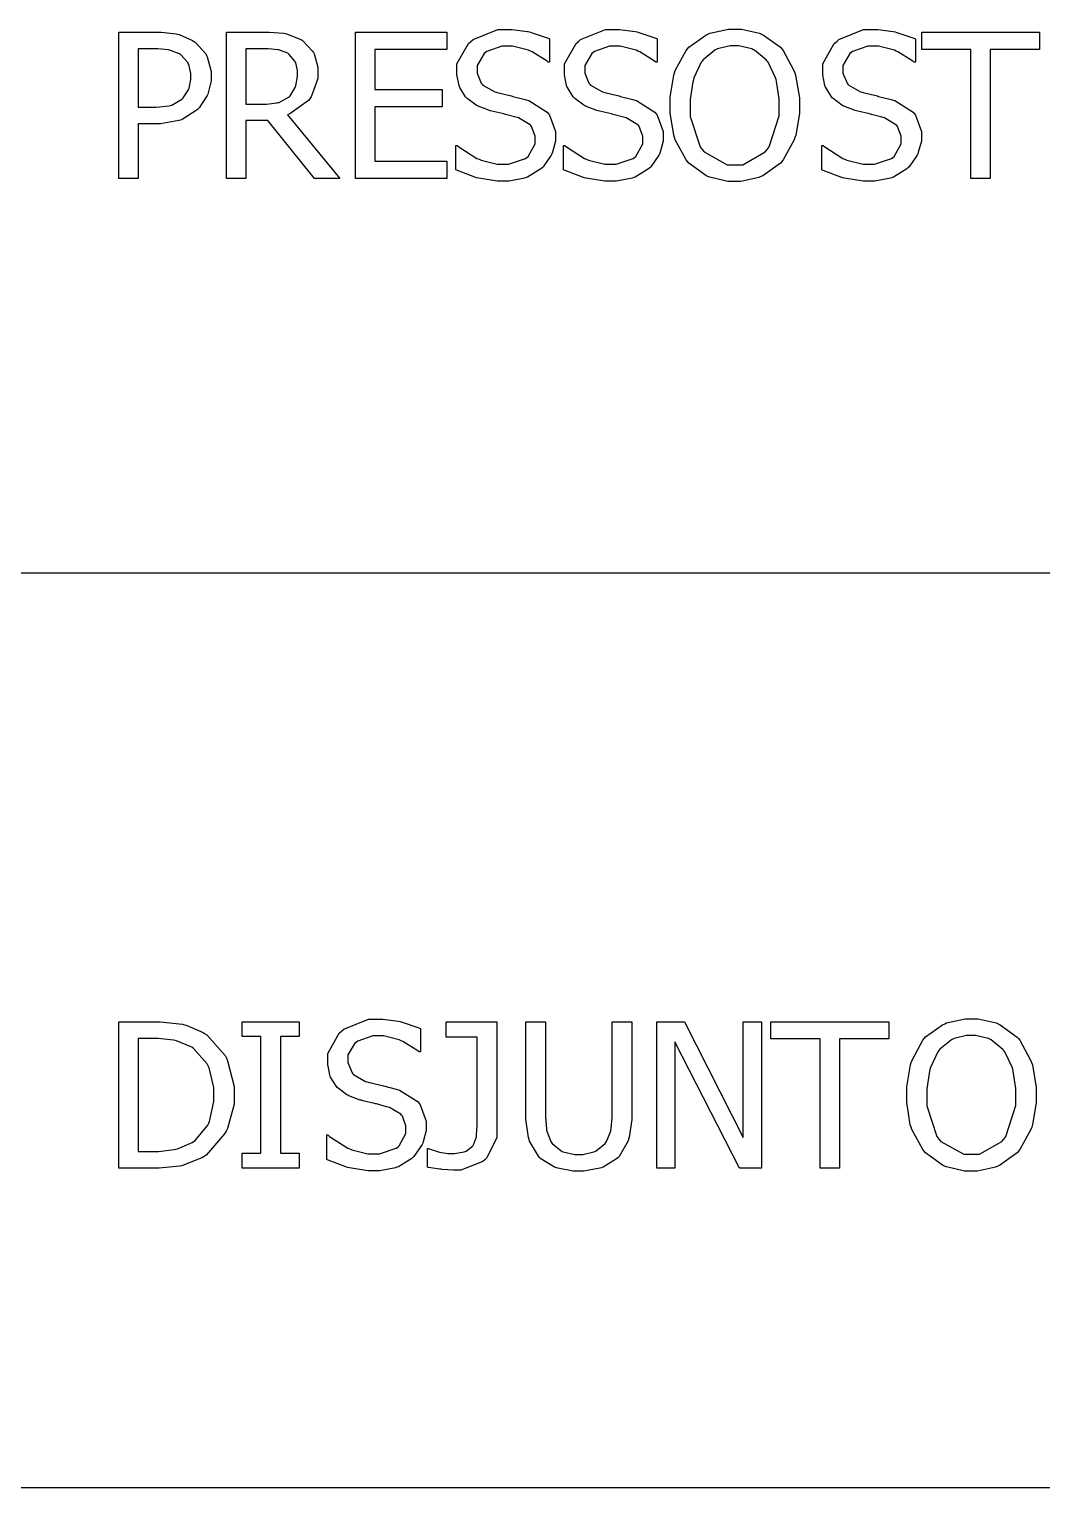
# Model space of a CAD drawing. Header units: millimetres. Extents: x 1974 to 2099, y 1386 to 1555.
# Drawn here: x 2093.165 to 2094.333, y 1484.588 to 1486.272 of the extents above; entities that cross this region are included whole.
import ezdxf

# ---------------------------------------------------------------- set-up
doc = ezdxf.new("R2010")
doc.units = ezdxf.units.MM
doc.layers.add('TEXTO', color=4, linetype='Continuous')

msp = doc.modelspace()

# ---------------------------------------------------------------- linework, layer by layer
at = {"layer": 'TEXTO', "color": 0}
for p, q in [((2093.2681, 1486.0997), (2093.2681, 1486.2686)), ((2093.2681, 1486.2686), (2093.3105, 1486.2686)), ((2093.3105, 1486.2686), (2093.3169, 1486.2686)), ((2093.3169, 1486.2686), (2093.3342, 1486.2667)), ((2093.3342, 1486.2667), (2093.3361, 1486.2662)), ((2093.3361, 1486.2662), (2093.3378, 1486.2658)), ((2093.3378, 1486.2658), (2093.3533, 1486.259)), ((2093.3533, 1486.259), (2093.3547, 1486.258)), ((2093.3923, 1486.0997), (2093.3923, 1486.2686)), ((2093.3923, 1486.2686), (2093.4359, 1486.2686)), ((2093.4359, 1486.2686), (2093.4419, 1486.2686)), ((2093.4419, 1486.2686), (2093.4585, 1486.2673)), ((2093.4585, 1486.2673), (2093.4601, 1486.2671)), ((2093.4601, 1486.2671), (2093.4618, 1486.2668)), ((2093.4618, 1486.2668), (2093.4773, 1486.2607)), ((2093.4773, 1486.2607), (2093.4789, 1486.2597)), ((2093.4789, 1486.2597), (2093.4803, 1486.2588)), ((2093.4803, 1486.2588), (2093.4919, 1486.2466)), ((2093.5413, 1486.0997), (2093.5413, 1486.2686)), ((2093.5413, 1486.2686), (2093.6469, 1486.2686)), ((2093.6469, 1486.2686), (2093.6469, 1486.2486)), ((2093.6744, 1486.2578), (2093.677, 1486.2602)), ((2093.677, 1486.2602), (2093.7056, 1486.2717)), ((2093.7056, 1486.2717), (2093.7152, 1486.2717)), ((2093.7152, 1486.2717), (2093.7219, 1486.2717)), ((2093.7219, 1486.2717), (2093.7398, 1486.2694)), ((2093.7398, 1486.2694), (2093.742, 1486.2689)), ((2093.742, 1486.2689), (2093.744, 1486.2684)), ((2093.744, 1486.2684), (2093.7636, 1486.2617)), ((2093.7636, 1486.2617), (2093.7654, 1486.2609)), ((2093.7654, 1486.2609), (2093.7654, 1486.2339)), ((2093.7985, 1486.2578), (2093.8011, 1486.2602)), ((2093.8011, 1486.2602), (2093.8298, 1486.2717)), ((2093.8298, 1486.2717), (2093.8394, 1486.2717)), ((2093.8394, 1486.2717), (2093.8461, 1486.2717)), ((2093.8461, 1486.2717), (2093.8641, 1486.2694)), ((2093.8641, 1486.2694), (2093.8663, 1486.2689)), ((2093.8663, 1486.2689), (2093.8683, 1486.2684)), ((2093.8683, 1486.2684), (2093.8878, 1486.2617)), ((2093.8878, 1486.2617), (2093.8896, 1486.2609)), ((2093.8896, 1486.2609), (2093.8896, 1486.2339)), ((2093.9261, 1486.2511), (2093.9458, 1486.2653)), ((2093.9458, 1486.2653), (2093.9481, 1486.2663)), ((2093.9481, 1486.2663), (2093.9504, 1486.2673)), ((2093.9504, 1486.2673), (2093.9717, 1486.2721)), ((2093.9717, 1486.2721), (2093.9789, 1486.2721)), ((2093.9789, 1486.2721), (2093.9866, 1486.2721)), ((2093.9866, 1486.2721), (2094.0076, 1486.2673)), ((2094.0076, 1486.2673), (2094.0099, 1486.2662)), ((2094.0099, 1486.2662), (2094.0123, 1486.2652)), ((2094.0123, 1486.2652), (2094.0317, 1486.2511)), ((2094.0966, 1486.2578), (2094.0991, 1486.2602)), ((2094.0991, 1486.2602), (2094.1277, 1486.2717)), ((2094.1277, 1486.2717), (2094.1374, 1486.2717)), ((2094.1374, 1486.2717), (2094.1441, 1486.2717)), ((2094.1441, 1486.2717), (2094.1619, 1486.2694)), ((2094.1619, 1486.2694), (2094.1642, 1486.2689)), ((2094.1642, 1486.2689), (2094.1662, 1486.2684)), ((2094.1662, 1486.2684), (2094.1858, 1486.2617)), ((2094.1858, 1486.2617), (2094.1876, 1486.2609)), ((2094.1876, 1486.2609), (2094.1876, 1486.2339)), ((2094.1947, 1486.2486), (2094.1947, 1486.2686)), ((2094.1947, 1486.2686), (2094.3306, 1486.2686)), ((2094.3306, 1486.2686), (2094.3306, 1486.2486)), ((2093.3092, 1486.2493), (2093.2906, 1486.2493)), ((2093.2906, 1486.2493), (2093.2906, 1486.1819)), ((2093.3133, 1486.2493), (2093.3092, 1486.2493)), ((2093.3256, 1486.2481), (2093.3133, 1486.2493)), ((2093.3268, 1486.2478), (2093.3256, 1486.2481)), ((2093.3279, 1486.2476), (2093.3268, 1486.2478)), ((2093.3383, 1486.2435), (2093.3279, 1486.2476)), ((2093.3392, 1486.2429), (2093.3383, 1486.2435)), ((2093.3402, 1486.2422), (2093.3392, 1486.2429)), ((2093.3478, 1486.2335), (2093.3402, 1486.2422)), ((2093.3547, 1486.258), (2093.3562, 1486.257)), ((2093.3562, 1486.257), (2093.3685, 1486.2434)), ((2093.3685, 1486.2434), (2093.3694, 1486.2417)), ((2093.3694, 1486.2417), (2093.3703, 1486.2401)), ((2093.437, 1486.2493), (2093.4148, 1486.2493)), ((2093.4148, 1486.2493), (2093.4148, 1486.1855)), ((2093.4407, 1486.2493), (2093.437, 1486.2493)), ((2093.4517, 1486.2483), (2093.4407, 1486.2493)), ((2093.4528, 1486.2481), (2093.4517, 1486.2483)), ((2093.4537, 1486.2478), (2093.4528, 1486.2481)), ((2093.4631, 1486.2442), (2093.4537, 1486.2478)), ((2093.4639, 1486.2435), (2093.4631, 1486.2442)), ((2093.4647, 1486.243), (2093.4639, 1486.2435)), ((2093.4714, 1486.2352), (2093.4647, 1486.243)), ((2093.4919, 1486.2466), (2093.4929, 1486.245)), ((2093.4929, 1486.245), (2093.4937, 1486.2435)), ((2093.4937, 1486.2435), (2093.498, 1486.2281)), ((2093.6469, 1486.2486), (2093.5638, 1486.2486)), ((2093.5638, 1486.2486), (2093.5638, 1486.2024)), ((2093.6584, 1486.232), (2093.6717, 1486.2555)), ((2093.6717, 1486.2555), (2093.6744, 1486.2578)), ((2093.6897, 1486.2438), (2093.6817, 1486.2303)), ((2093.6913, 1486.245), (2093.6897, 1486.2438)), ((2093.6929, 1486.2462), (2093.6913, 1486.245)), ((2093.7103, 1486.2523), (2093.6929, 1486.2462)), ((2093.7167, 1486.2523), (2093.7103, 1486.2523)), ((2093.7226, 1486.2523), (2093.7167, 1486.2523)), ((2093.7409, 1486.2478), (2093.7226, 1486.2523)), ((2093.7431, 1486.2468), (2093.7409, 1486.2478)), ((2093.7451, 1486.2459), (2093.7431, 1486.2468)), ((2093.7624, 1486.2352), (2093.7451, 1486.2459)), ((2093.7825, 1486.232), (2093.7959, 1486.2555)), ((2093.7959, 1486.2555), (2093.7985, 1486.2578)), ((2093.8139, 1486.2438), (2093.8059, 1486.2303)), ((2093.8155, 1486.245), (2093.8139, 1486.2438)), ((2093.8171, 1486.2462), (2093.8155, 1486.245)), ((2093.8344, 1486.2523), (2093.8171, 1486.2462)), ((2093.8408, 1486.2523), (2093.8344, 1486.2523)), ((2093.8468, 1486.2523), (2093.8408, 1486.2523)), ((2093.8652, 1486.2478), (2093.8468, 1486.2523)), ((2093.8673, 1486.2468), (2093.8652, 1486.2478)), ((2093.8694, 1486.2459), (2093.8673, 1486.2468)), ((2093.8865, 1486.2352), (2093.8694, 1486.2459)), ((2093.9104, 1486.2243), (2093.9229, 1486.2473)), ((2093.9229, 1486.2473), (2093.9246, 1486.2492)), ((2093.9246, 1486.2492), (2093.9261, 1486.2511)), ((2093.9561, 1486.2478), (2093.9426, 1486.2368)), ((2093.9576, 1486.2485), (2093.9561, 1486.2478)), ((2093.9591, 1486.2493), (2093.9576, 1486.2485)), ((2093.9736, 1486.2528), (2093.9591, 1486.2493)), ((2093.979, 1486.2528), (2093.9736, 1486.2528)), ((2093.9838, 1486.2528), (2093.979, 1486.2528)), ((2093.9987, 1486.2492), (2093.9838, 1486.2528)), ((2094.0003, 1486.2484), (2093.9987, 1486.2492)), ((2094.0019, 1486.2478), (2094.0003, 1486.2484)), ((2094.0152, 1486.2367), (2094.0019, 1486.2478)), ((2094.0317, 1486.2511), (2094.0333, 1486.2492)), ((2094.0333, 1486.2492), (2094.0349, 1486.2473)), ((2094.0333, 1486.2492), (2094.0333, 1486.2492)), ((2094.0349, 1486.2473), (2094.0473, 1486.2245)), ((2094.0806, 1486.232), (2094.0939, 1486.2555)), ((2094.0939, 1486.2555), (2094.0966, 1486.2578)), ((2094.1118, 1486.2438), (2094.1039, 1486.2303)), ((2094.1135, 1486.245), (2094.1118, 1486.2438)), ((2094.115, 1486.2462), (2094.1135, 1486.245)), ((2094.1324, 1486.2523), (2094.115, 1486.2462)), ((2094.1389, 1486.2523), (2094.1324, 1486.2523)), ((2094.1448, 1486.2523), (2094.1389, 1486.2523)), ((2094.1632, 1486.2478), (2094.1448, 1486.2523)), ((2094.1652, 1486.2468), (2094.1632, 1486.2478)), ((2094.1672, 1486.2459), (2094.1652, 1486.2468)), ((2094.1845, 1486.2352), (2094.1672, 1486.2459)), ((2094.2513, 1486.2486), (2094.1947, 1486.2486)), ((2094.2513, 1486.0997), (2094.2513, 1486.2486)), ((2094.3306, 1486.2486), (2094.2737, 1486.2486)), ((2094.2737, 1486.2486), (2094.2737, 1486.0997)), ((2093.3484, 1486.2324), (2093.3478, 1486.2335)), ((2093.3489, 1486.2313), (2093.3484, 1486.2324)), ((2093.3514, 1486.2209), (2093.3489, 1486.2313)), ((2093.3703, 1486.2401), (2093.3747, 1486.2233)), ((2093.4719, 1486.2342), (2093.4714, 1486.2352)), ((2093.4723, 1486.2333), (2093.4719, 1486.2342)), ((2093.4745, 1486.2243), (2093.4723, 1486.2333)), ((2093.498, 1486.2281), (2093.498, 1486.2228)), ((2093.6584, 1486.2234), (2093.6584, 1486.232)), ((2093.6817, 1486.2303), (2093.6817, 1486.2257)), ((2093.6817, 1486.2257), (2093.6817, 1486.2214)), ((2093.7637, 1486.2339), (2093.7624, 1486.2352)), ((2093.7654, 1486.2339), (2093.7637, 1486.2339)), ((2093.7825, 1486.2234), (2093.7825, 1486.232)), ((2093.8059, 1486.2303), (2093.8059, 1486.2257)), ((2093.8059, 1486.2257), (2093.8059, 1486.2214)), ((2093.8879, 1486.2339), (2093.8865, 1486.2352)), ((2093.8896, 1486.2339), (2093.8879, 1486.2339)), ((2093.9403, 1486.2339), (2093.9317, 1486.2158)), ((2093.9414, 1486.2352), (2093.9403, 1486.2339)), ((2093.9426, 1486.2368), (2093.9414, 1486.2352)), ((2094.0164, 1486.2352), (2094.0152, 1486.2367)), ((2094.0175, 1486.2339), (2094.0164, 1486.2352)), ((2094.0259, 1486.216), (2094.0175, 1486.2339)), ((2094.0806, 1486.2234), (2094.0806, 1486.232)), ((2094.1039, 1486.2303), (2094.1039, 1486.2257)), ((2094.1039, 1486.2257), (2094.1039, 1486.2214)), ((2094.1858, 1486.2339), (2094.1845, 1486.2352)), ((2094.1876, 1486.2339), (2094.1858, 1486.2339)), ((2093.3495, 1486.2041), (2093.3514, 1486.2139)), ((2093.3514, 1486.2171), (2093.3514, 1486.2209)), ((2093.3514, 1486.2139), (2093.3514, 1486.2171)), ((2093.3514, 1486.2171), (2093.3514, 1486.2171)), ((2093.3747, 1486.2126), (2093.3714, 1486.1986)), ((2093.3747, 1486.2233), (2093.3747, 1486.2177)), ((2093.3747, 1486.2177), (2093.3747, 1486.2126)), ((2093.3747, 1486.2177), (2093.3747, 1486.2177)), ((2093.4726, 1486.2068), (2093.4745, 1486.2176)), ((2093.4745, 1486.2211), (2093.4745, 1486.2243)), ((2093.4745, 1486.2176), (2093.4745, 1486.2211)), ((2093.4745, 1486.2211), (2093.4745, 1486.2211)), ((2093.498, 1486.215), (2093.4901, 1486.1938)), ((2093.498, 1486.2228), (2093.498, 1486.215)), ((2093.6584, 1486.2194), (2093.6584, 1486.2234)), ((2093.6608, 1486.2072), (2093.6584, 1486.2194)), ((2093.6817, 1486.2214), (2093.6864, 1486.2098)), ((2093.6864, 1486.2098), (2093.6874, 1486.2086)), ((2093.6874, 1486.2086), (2093.6882, 1486.2076)), ((2093.7825, 1486.2194), (2093.7825, 1486.2234)), ((2093.7849, 1486.2072), (2093.7825, 1486.2194)), ((2093.8059, 1486.2214), (2093.8106, 1486.2098)), ((2093.8106, 1486.2098), (2093.8116, 1486.2086)), ((2093.8116, 1486.2086), (2093.8125, 1486.2076)), ((2093.9043, 1486.1935), (2093.9086, 1486.219)), ((2093.9086, 1486.219), (2093.9096, 1486.2216)), ((2093.9096, 1486.2216), (2093.9104, 1486.2243)), ((2093.9305, 1486.2114), (2093.9277, 1486.191)), ((2093.9312, 1486.2136), (2093.9305, 1486.2114)), ((2093.9317, 1486.2158), (2093.9312, 1486.2136)), ((2094.0266, 1486.2138), (2094.0259, 1486.216)), ((2094.0272, 1486.2117), (2094.0266, 1486.2138)), ((2094.0303, 1486.1916), (2094.0272, 1486.2117)), ((2094.0473, 1486.2245), (2094.0483, 1486.2217)), ((2094.0483, 1486.2217), (2094.0492, 1486.219)), ((2094.0492, 1486.219), (2094.0537, 1486.1929)), ((2094.0806, 1486.2194), (2094.0806, 1486.2234)), ((2094.083, 1486.2072), (2094.0806, 1486.2194)), ((2094.1039, 1486.2214), (2094.1086, 1486.2098)), ((2094.1086, 1486.2098), (2094.1096, 1486.2086)), ((2094.1096, 1486.2086), (2094.1105, 1486.2076)), ((2093.3408, 1486.1911), (2093.3418, 1486.1919)), ((2093.3418, 1486.1919), (2093.3426, 1486.1929)), ((2093.3426, 1486.1929), (2093.3487, 1486.2021)), ((2093.3487, 1486.2021), (2093.349, 1486.203)), ((2093.349, 1486.203), (2093.3495, 1486.2041)), ((2093.3702, 1486.1953), (2093.3611, 1486.1813)), ((2093.3708, 1486.1969), (2093.3702, 1486.1953)), ((2093.3714, 1486.1986), (2093.3708, 1486.1969)), ((2093.4531, 1486.1876), (2093.464, 1486.1934)), ((2093.464, 1486.1934), (2093.465, 1486.1943)), ((2093.465, 1486.1943), (2093.4658, 1486.1952)), ((2093.4658, 1486.1952), (2093.4718, 1486.2046)), ((2093.4718, 1486.2046), (2093.4722, 1486.2057)), ((2093.4722, 1486.2057), (2093.4726, 1486.2068)), ((2093.4886, 1486.1917), (2093.487, 1486.1896)), ((2093.4901, 1486.1938), (2093.4886, 1486.1917)), ((2093.5638, 1486.2024), (2093.6412, 1486.2024)), ((2093.6412, 1486.2024), (2093.6412, 1486.1824)), ((2093.6613, 1486.206), (2093.6608, 1486.2072)), ((2093.6617, 1486.2047), (2093.6613, 1486.206)), ((2093.6684, 1486.1938), (2093.6617, 1486.2047)), ((2093.6694, 1486.1929), (2093.6684, 1486.1938)), ((2093.6702, 1486.1919), (2093.6694, 1486.1929)), ((2093.6805, 1486.1843), (2093.6702, 1486.1919)), ((2093.6882, 1486.2076), (2093.702, 1486.1998)), ((2093.702, 1486.1998), (2093.7038, 1486.1993)), ((2093.7038, 1486.1993), (2093.705, 1486.1991)), ((2093.705, 1486.1991), (2093.7195, 1486.1955)), ((2093.7195, 1486.1955), (2093.7213, 1486.195)), ((2093.7213, 1486.195), (2093.723, 1486.1945)), ((2093.723, 1486.1945), (2093.7372, 1486.1909)), ((2093.7854, 1486.206), (2093.7849, 1486.2072)), ((2093.7859, 1486.2047), (2093.7854, 1486.206)), ((2093.7927, 1486.1938), (2093.7859, 1486.2047)), ((2093.7936, 1486.1929), (2093.7927, 1486.1938)), ((2093.7945, 1486.1919), (2093.7936, 1486.1929)), ((2093.8047, 1486.1843), (2093.7945, 1486.1919)), ((2093.8125, 1486.2076), (2093.8262, 1486.1998)), ((2093.8262, 1486.1998), (2093.828, 1486.1993)), ((2093.828, 1486.1993), (2093.8292, 1486.1991)), ((2093.8292, 1486.1991), (2093.8437, 1486.1955)), ((2093.8437, 1486.1955), (2093.8455, 1486.195)), ((2093.8455, 1486.195), (2093.8471, 1486.1945)), ((2093.8471, 1486.1945), (2093.8615, 1486.1909)), ((2093.9043, 1486.1841), (2093.9043, 1486.1935)), ((2094.0303, 1486.1841), (2094.0303, 1486.1916)), ((2094.0537, 1486.1929), (2094.0537, 1486.1841)), ((2094.0834, 1486.206), (2094.083, 1486.2072)), ((2094.0839, 1486.2047), (2094.0834, 1486.206)), ((2094.0906, 1486.1938), (2094.0839, 1486.2047)), ((2094.0915, 1486.1929), (2094.0906, 1486.1938)), ((2094.0924, 1486.1919), (2094.0915, 1486.1929)), ((2094.1026, 1486.1843), (2094.0924, 1486.1919)), ((2094.1105, 1486.2076), (2094.1242, 1486.1998)), ((2094.1242, 1486.1998), (2094.126, 1486.1993)), ((2094.126, 1486.1993), (2094.1272, 1486.1991)), ((2094.1272, 1486.1991), (2094.1418, 1486.1955)), ((2094.1418, 1486.1955), (2094.1436, 1486.195)), ((2094.1436, 1486.195), (2094.145, 1486.1945)), ((2094.145, 1486.1945), (2094.1595, 1486.1909)), ((2093.2906, 1486.1819), (2093.3059, 1486.1819)), ((2093.3059, 1486.1819), (2093.3114, 1486.1819)), ((2093.3114, 1486.1819), (2093.3264, 1486.1837)), ((2093.3264, 1486.1837), (2093.3279, 1486.1841)), ((2093.3279, 1486.1841), (2093.3293, 1486.1845)), ((2093.3293, 1486.1845), (2093.3408, 1486.1911)), ((2093.3585, 1486.1788), (2093.3414, 1486.1679)), ((2093.3599, 1486.1801), (2093.3585, 1486.1788)), ((2093.3611, 1486.1813), (2093.3599, 1486.1801)), ((2093.4148, 1486.1855), (2093.4346, 1486.1855)), ((2093.4346, 1486.1855), (2093.4388, 1486.1855)), ((2093.4388, 1486.1855), (2093.4504, 1486.187)), ((2093.4504, 1486.187), (2093.4518, 1486.1873)), ((2093.4518, 1486.1873), (2093.4531, 1486.1876)), ((2093.487, 1486.1896), (2093.4656, 1486.1743)), ((2093.6412, 1486.1824), (2093.5638, 1486.1824)), ((2093.5638, 1486.1824), (2093.5638, 1486.1197)), ((2093.6817, 1486.1836), (2093.6805, 1486.1843)), ((2093.6827, 1486.183), (2093.6817, 1486.1836)), ((2093.6958, 1486.1783), (2093.6827, 1486.183)), ((2093.6972, 1486.1779), (2093.6958, 1486.1783)), ((2093.6988, 1486.1775), (2093.6972, 1486.1779)), ((2093.7124, 1486.1742), (2093.6988, 1486.1775)), ((2093.7372, 1486.1909), (2093.7384, 1486.1905)), ((2093.7384, 1486.1905), (2093.7413, 1486.1896)), ((2093.7413, 1486.1896), (2093.7626, 1486.1762)), ((2093.7626, 1486.1762), (2093.764, 1486.1744)), ((2093.764, 1486.1744), (2093.7652, 1486.1727)), ((2093.8058, 1486.1836), (2093.8047, 1486.1843)), ((2093.8069, 1486.183), (2093.8058, 1486.1836)), ((2093.8199, 1486.1783), (2093.8069, 1486.183)), ((2093.8214, 1486.1779), (2093.8199, 1486.1783)), ((2093.823, 1486.1775), (2093.8214, 1486.1779)), ((2093.8366, 1486.1742), (2093.823, 1486.1775)), ((2093.8615, 1486.1909), (2093.8627, 1486.1905)), ((2093.8627, 1486.1905), (2093.8656, 1486.1896)), ((2093.8656, 1486.1896), (2093.8868, 1486.1762)), ((2093.8868, 1486.1762), (2093.8882, 1486.1744)), ((2093.8882, 1486.1744), (2093.8894, 1486.1727)), ((2093.9043, 1486.1756), (2093.9043, 1486.1841)), ((2093.9086, 1486.1498), (2093.9043, 1486.1756)), ((2093.9277, 1486.191), (2093.9277, 1486.1841)), ((2093.9277, 1486.1841), (2093.9277, 1486.1714)), ((2094.0303, 1486.1722), (2094.0303, 1486.1841)), ((2094.0303, 1486.1841), (2094.0303, 1486.1841)), ((2094.0537, 1486.1749), (2094.0493, 1486.1498)), ((2094.0537, 1486.1841), (2094.0537, 1486.1749)), ((2094.1039, 1486.1836), (2094.1026, 1486.1843)), ((2094.1048, 1486.183), (2094.1039, 1486.1836)), ((2094.118, 1486.1783), (2094.1048, 1486.183)), ((2094.1195, 1486.1779), (2094.118, 1486.1783)), ((2094.121, 1486.1775), (2094.1195, 1486.1779)), ((2094.1346, 1486.1742), (2094.121, 1486.1775)), ((2094.1595, 1486.1909), (2094.1607, 1486.1905)), ((2094.1607, 1486.1905), (2094.1637, 1486.1896)), ((2094.1637, 1486.1896), (2094.1848, 1486.1762)), ((2094.1848, 1486.1762), (2094.1863, 1486.1744)), ((2094.1863, 1486.1744), (2094.1876, 1486.1727)), ((2093.3096, 1486.1627), (2093.2906, 1486.1627)), ((2093.2906, 1486.1627), (2093.2906, 1486.0997)), ((2093.3165, 1486.1627), (2093.3096, 1486.1627)), ((2093.3374, 1486.1665), (2093.3165, 1486.1627)), ((2093.3395, 1486.1672), (2093.3374, 1486.1665)), ((2093.3414, 1486.1679), (2093.3395, 1486.1672)), ((2093.4403, 1486.1668), (2093.4148, 1486.1668)), ((2093.4148, 1486.1668), (2093.4148, 1486.0997)), ((2093.4939, 1486.0997), (2093.4403, 1486.1668)), ((2093.4656, 1486.1743), (2093.4629, 1486.1732)), ((2093.4629, 1486.1732), (2093.5231, 1486.0997)), ((2093.4629, 1486.1732), (2093.4629, 1486.1732)), ((2093.7134, 1486.1739), (2093.7124, 1486.1742)), ((2093.7145, 1486.1737), (2093.7134, 1486.1739)), ((2093.7264, 1486.1705), (2093.7145, 1486.1737)), ((2093.7278, 1486.1701), (2093.7264, 1486.1705)), ((2093.7295, 1486.1696), (2093.7278, 1486.1701)), ((2093.7428, 1486.1618), (2093.7295, 1486.1696)), ((2093.7436, 1486.1608), (2093.7428, 1486.1618)), ((2093.7444, 1486.1598), (2093.7436, 1486.1608)), ((2093.7487, 1486.1485), (2093.7444, 1486.1598)), ((2093.7652, 1486.1727), (2093.7721, 1486.154)), ((2093.8376, 1486.1739), (2093.8366, 1486.1742)), ((2093.8387, 1486.1737), (2093.8376, 1486.1739)), ((2093.8506, 1486.1705), (2093.8387, 1486.1737)), ((2093.852, 1486.1701), (2093.8506, 1486.1705)), ((2093.8537, 1486.1696), (2093.852, 1486.1701)), ((2093.867, 1486.1618), (2093.8537, 1486.1696)), ((2093.8678, 1486.1608), (2093.867, 1486.1618)), ((2093.8686, 1486.1598), (2093.8678, 1486.1608)), ((2093.8729, 1486.1485), (2093.8686, 1486.1598)), ((2093.8894, 1486.1727), (2093.8962, 1486.154)), ((2093.9277, 1486.1714), (2093.9392, 1486.1363)), ((2094.0187, 1486.1363), (2094.0303, 1486.1722)), ((2094.1356, 1486.1739), (2094.1346, 1486.1742)), ((2094.1366, 1486.1737), (2094.1356, 1486.1739)), ((2094.1486, 1486.1705), (2094.1366, 1486.1737)), ((2094.15, 1486.1701), (2094.1486, 1486.1705)), ((2094.1518, 1486.1696), (2094.15, 1486.1701)), ((2094.165, 1486.1618), (2094.1518, 1486.1696)), ((2094.166, 1486.1608), (2094.165, 1486.1618)), ((2094.1667, 1486.1598), (2094.166, 1486.1608)), ((2094.1709, 1486.1485), (2094.1667, 1486.1598)), ((2094.1876, 1486.1727), (2094.1943, 1486.154)), ((2093.7487, 1486.1444), (2093.7487, 1486.1485)), ((2093.7487, 1486.1396), (2093.7487, 1486.1444)), ((2093.7721, 1486.1429), (2093.7687, 1486.13)), ((2093.7721, 1486.154), (2093.7721, 1486.1478)), ((2093.7721, 1486.1478), (2093.7721, 1486.1429)), ((2093.8729, 1486.1444), (2093.8729, 1486.1485)), ((2093.8729, 1486.1396), (2093.8729, 1486.1444)), ((2093.8962, 1486.1429), (2093.8929, 1486.13)), ((2093.8962, 1486.154), (2093.8962, 1486.1478)), ((2093.8962, 1486.1478), (2093.8962, 1486.1429)), ((2093.9094, 1486.147), (2093.9086, 1486.1498)), ((2093.9103, 1486.1442), (2093.9094, 1486.147)), ((2093.9228, 1486.1211), (2093.9103, 1486.1442)), ((2094.0475, 1486.1444), (2094.0349, 1486.1211)), ((2094.0485, 1486.147), (2094.0475, 1486.1444)), ((2094.0493, 1486.1498), (2094.0485, 1486.147)), ((2094.1709, 1486.1444), (2094.1709, 1486.1485)), ((2094.1709, 1486.1396), (2094.1709, 1486.1444)), ((2094.1943, 1486.1429), (2094.1907, 1486.13)), ((2094.1943, 1486.154), (2094.1943, 1486.1478)), ((2094.1943, 1486.1478), (2094.1943, 1486.1429)), ((2093.6571, 1486.1098), (2093.6571, 1486.1379)), ((2093.6571, 1486.1379), (2093.6587, 1486.1379)), ((2093.6587, 1486.1379), (2093.6605, 1486.1363)), ((2093.6605, 1486.1363), (2093.6815, 1486.1228)), ((2093.7374, 1486.1226), (2093.739, 1486.1239)), ((2093.739, 1486.1239), (2093.7406, 1486.1252)), ((2093.7406, 1486.1252), (2093.7487, 1486.1396)), ((2093.7673, 1486.1268), (2093.7579, 1486.1131)), ((2093.768, 1486.1283), (2093.7673, 1486.1268)), ((2093.7687, 1486.13), (2093.768, 1486.1283)), ((2093.7813, 1486.1098), (2093.7813, 1486.1379)), ((2093.7813, 1486.1379), (2093.7829, 1486.1379)), ((2093.7829, 1486.1379), (2093.7847, 1486.1363)), ((2093.7847, 1486.1363), (2093.8057, 1486.1228)), ((2093.8617, 1486.1226), (2093.8633, 1486.1239)), ((2093.8633, 1486.1239), (2093.8649, 1486.1252)), ((2093.8649, 1486.1252), (2093.8729, 1486.1396)), ((2093.8915, 1486.1268), (2093.882, 1486.1131)), ((2093.8922, 1486.1283), (2093.8915, 1486.1268)), ((2093.8929, 1486.13), (2093.8922, 1486.1283)), ((2093.9392, 1486.1363), (2093.9415, 1486.1332)), ((2093.9415, 1486.1332), (2093.9438, 1486.1303)), ((2093.9438, 1486.1303), (2093.9702, 1486.1156)), ((2093.9883, 1486.1156), (2094.0141, 1486.1303)), ((2094.0141, 1486.1303), (2094.0164, 1486.1332)), ((2094.0164, 1486.1332), (2094.0187, 1486.1363)), ((2094.0793, 1486.1098), (2094.0793, 1486.1379)), ((2094.0793, 1486.1379), (2094.0809, 1486.1379)), ((2094.0809, 1486.1379), (2094.0828, 1486.1363)), ((2094.0828, 1486.1363), (2094.1036, 1486.1228)), ((2094.1597, 1486.1226), (2094.1614, 1486.1239)), ((2094.1614, 1486.1239), (2094.1629, 1486.1252)), ((2094.1629, 1486.1252), (2094.1709, 1486.1396)), ((2094.1895, 1486.1268), (2094.1801, 1486.1131)), ((2094.1902, 1486.1283), (2094.1895, 1486.1268)), ((2094.1907, 1486.13), (2094.1902, 1486.1283)), ((2093.5638, 1486.1197), (2093.6469, 1486.1197)), ((2093.6469, 1486.1197), (2093.6469, 1486.0997)), ((2093.6589, 1486.1089), (2093.6571, 1486.1098)), ((2093.6791, 1486.1012), (2093.6589, 1486.1089)), ((2093.6815, 1486.1228), (2093.6839, 1486.1218)), ((2093.6839, 1486.1218), (2093.6862, 1486.1208)), ((2093.6862, 1486.1208), (2093.7048, 1486.1161)), ((2093.7048, 1486.1161), (2093.711, 1486.1161)), ((2093.711, 1486.1161), (2093.718, 1486.1161)), ((2093.718, 1486.1161), (2093.7374, 1486.1226)), ((2093.7554, 1486.1108), (2093.74, 1486.1013)), ((2093.7567, 1486.1119), (2093.7554, 1486.1108)), ((2093.7579, 1486.1131), (2093.7567, 1486.1119)), ((2093.7831, 1486.1089), (2093.7813, 1486.1098)), ((2093.8033, 1486.1012), (2093.7831, 1486.1089)), ((2093.8057, 1486.1228), (2093.808, 1486.1218)), ((2093.808, 1486.1218), (2093.8104, 1486.1208)), ((2093.8104, 1486.1208), (2093.829, 1486.1161)), ((2093.829, 1486.1161), (2093.8352, 1486.1161)), ((2093.8352, 1486.1161), (2093.8422, 1486.1161)), ((2093.8422, 1486.1161), (2093.8617, 1486.1226)), ((2093.8796, 1486.1108), (2093.8641, 1486.1013)), ((2093.8809, 1486.1119), (2093.8796, 1486.1108)), ((2093.882, 1486.1131), (2093.8809, 1486.1119)), ((2093.9245, 1486.1192), (2093.9228, 1486.1211)), ((2093.9261, 1486.1174), (2093.9245, 1486.1192)), ((2093.9457, 1486.103), (2093.9261, 1486.1174)), ((2093.9702, 1486.1156), (2093.979, 1486.1156)), ((2093.979, 1486.1156), (2093.9883, 1486.1156)), ((2094.0316, 1486.1172), (2094.0115, 1486.1028)), ((2094.0333, 1486.1192), (2094.0316, 1486.1172)), ((2094.0349, 1486.1211), (2094.0333, 1486.1192)), ((2094.0811, 1486.1089), (2094.0793, 1486.1098)), ((2094.1013, 1486.1012), (2094.0811, 1486.1089)), ((2094.1036, 1486.1228), (2094.106, 1486.1218)), ((2094.106, 1486.1218), (2094.1083, 1486.1208)), ((2094.1083, 1486.1208), (2094.127, 1486.1161)), ((2094.127, 1486.1161), (2094.1331, 1486.1161)), ((2094.1331, 1486.1161), (2094.1401, 1486.1161)), ((2094.1401, 1486.1161), (2094.1597, 1486.1226)), ((2094.1776, 1486.1108), (2094.1622, 1486.1013)), ((2094.1788, 1486.1119), (2094.1776, 1486.1108)), ((2094.1801, 1486.1131), (2094.1788, 1486.1119)), ((2093.2906, 1486.0997), (2093.2681, 1486.0997)), ((2093.4148, 1486.0997), (2093.3923, 1486.0997)), ((2093.5231, 1486.0997), (2093.4939, 1486.0997)), ((2093.6469, 1486.0997), (2093.5413, 1486.0997)), ((2093.6469, 1486.0997), (2093.6469, 1486.0997)), ((2093.6813, 1486.1005), (2093.6791, 1486.1012)), ((2093.6835, 1486.0999), (2093.6813, 1486.1005)), ((2093.7048, 1486.0967), (2093.6835, 1486.0999)), ((2093.7126, 1486.0967), (2093.7048, 1486.0967)), ((2093.7185, 1486.0967), (2093.7126, 1486.0967)), ((2093.7126, 1486.0967), (2093.7126, 1486.0967)), ((2093.7365, 1486.1), (2093.7185, 1486.0967)), ((2093.7383, 1486.1007), (2093.7365, 1486.1)), ((2093.74, 1486.1013), (2093.7383, 1486.1007)), ((2093.8055, 1486.1005), (2093.8033, 1486.1012)), ((2093.8076, 1486.0999), (2093.8055, 1486.1005)), ((2093.8289, 1486.0967), (2093.8076, 1486.0999)), ((2093.8368, 1486.0967), (2093.8289, 1486.0967)), ((2093.8427, 1486.0967), (2093.8368, 1486.0967)), ((2093.8368, 1486.0967), (2093.8368, 1486.0967)), ((2093.8607, 1486.1), (2093.8427, 1486.0967)), ((2093.8625, 1486.1007), (2093.8607, 1486.1)), ((2093.8641, 1486.1013), (2093.8625, 1486.1007)), ((2093.948, 1486.102), (2093.9457, 1486.103)), ((2093.9502, 1486.1011), (2093.948, 1486.102)), ((2093.9711, 1486.0962), (2093.9502, 1486.1011)), ((2093.9789, 1486.0962), (2093.9711, 1486.0962)), ((2093.9859, 1486.0962), (2093.9789, 1486.0962)), ((2094.0069, 1486.101), (2093.9859, 1486.0962)), ((2094.0092, 1486.1018), (2094.0069, 1486.101)), ((2094.0115, 1486.1028), (2094.0092, 1486.1018)), ((2094.1036, 1486.1005), (2094.1013, 1486.1012)), ((2094.1056, 1486.0999), (2094.1036, 1486.1005)), ((2094.127, 1486.0967), (2094.1056, 1486.0999)), ((2094.1349, 1486.0967), (2094.127, 1486.0967)), ((2094.1406, 1486.0967), (2094.1349, 1486.0967)), ((2094.1349, 1486.0967), (2094.1349, 1486.0967)), ((2094.1587, 1486.1), (2094.1406, 1486.0967)), ((2094.1605, 1486.1007), (2094.1587, 1486.1)), ((2094.1622, 1486.1013), (2094.1605, 1486.1007)), ((2094.2737, 1486.0997), (2094.2513, 1486.0997)), ((2094.2737, 1486.0997), (2094.2737, 1486.0997)), ((2098.7779, 1485.644), (2069.8934, 1485.644)), ((2093.2681, 1484.9573), (2093.2681, 1485.1262)), ((2093.2681, 1485.1262), (2093.3066, 1485.1262)), ((2093.3066, 1485.1262), (2093.3159, 1485.1262)), ((2093.3159, 1485.1262), (2093.3416, 1485.1233)), ((2093.3416, 1485.1233), (2093.3439, 1485.1227)), ((2093.3439, 1485.1227), (2093.3461, 1485.1221)), ((2093.3461, 1485.1221), (2093.3654, 1485.1138)), ((2093.3654, 1485.1138), (2093.3671, 1485.1128)), ((2093.4106, 1485.109), (2093.4106, 1485.1262)), ((2093.4106, 1485.1262), (2093.4762, 1485.1262)), ((2093.4762, 1485.1262), (2093.4762, 1485.109)), ((2093.5226, 1485.1131), (2093.5252, 1485.1154)), ((2093.5252, 1485.1154), (2093.5278, 1485.1177)), ((2093.5278, 1485.1177), (2093.5565, 1485.1293)), ((2093.5565, 1485.1293), (2093.5661, 1485.1293)), ((2093.5661, 1485.1293), (2093.5728, 1485.1293)), ((2093.5728, 1485.1293), (2093.5909, 1485.1269)), ((2093.5909, 1485.1269), (2093.593, 1485.1264)), ((2093.593, 1485.1264), (2093.595, 1485.1259)), ((2093.595, 1485.1259), (2093.6145, 1485.1193)), ((2093.6145, 1485.1193), (2093.6163, 1485.1184)), ((2093.6163, 1485.1184), (2093.6163, 1485.0915)), ((2093.6461, 1485.1083), (2093.6461, 1485.1262)), ((2093.6461, 1485.1262), (2093.7043, 1485.1262)), ((2093.7043, 1485.1262), (2093.7043, 1485.0012)), ((2093.7043, 1485.1262), (2093.7043, 1485.1262)), ((2093.7379, 1485.0208), (2093.7379, 1485.1262)), ((2093.7379, 1485.1262), (2093.7605, 1485.1262)), ((2093.7605, 1485.1262), (2093.7605, 1485.0208)), ((2093.8376, 1485.0202), (2093.8376, 1485.1262)), ((2093.8376, 1485.1262), (2093.8601, 1485.1262)), ((2093.8601, 1485.1262), (2093.8601, 1485.0208)), ((2093.8889, 1484.9573), (2093.8889, 1485.1262)), ((2093.8889, 1485.1262), (2093.9209, 1485.1262)), ((2093.9209, 1485.1262), (2093.9888, 1484.9925)), ((2093.9888, 1484.9925), (2093.9888, 1485.1262)), ((2093.9888, 1485.1262), (2094.0098, 1485.1262)), ((2094.0098, 1485.1262), (2094.0098, 1484.9573)), ((2094.0098, 1485.1262), (2094.0098, 1485.1262)), ((2094.0208, 1485.1063), (2094.0208, 1485.1262)), ((2094.0208, 1485.1262), (2094.1567, 1485.1262)), ((2094.1567, 1485.1262), (2094.1567, 1485.1063)), ((2094.1992, 1485.1087), (2094.2188, 1485.1228)), ((2094.2188, 1485.1228), (2094.2213, 1485.1238)), ((2094.2213, 1485.1238), (2094.2235, 1485.1249)), ((2094.2235, 1485.1249), (2094.2449, 1485.1297)), ((2094.2449, 1485.1297), (2094.2518, 1485.1297)), ((2094.2518, 1485.1297), (2094.2598, 1485.1297)), ((2094.2598, 1485.1297), (2094.2807, 1485.1248)), ((2094.2807, 1485.1248), (2094.2829, 1485.1238)), ((2094.2829, 1485.1238), (2094.2854, 1485.1228)), ((2094.2854, 1485.1228), (2094.3048, 1485.1086)), ((2093.3076, 1485.1069), (2093.2906, 1485.1069)), ((2093.2906, 1485.1069), (2093.2906, 1484.9766)), ((2093.3136, 1485.1069), (2093.3076, 1485.1069)), ((2093.3313, 1485.1049), (2093.3136, 1485.1069)), ((2093.3331, 1485.1045), (2093.3313, 1485.1049)), ((2093.3347, 1485.1041), (2093.3331, 1485.1045)), ((2093.3507, 1485.0976), (2093.3347, 1485.1041)), ((2093.3523, 1485.0967), (2093.3507, 1485.0976)), ((2093.3543, 1485.0954), (2093.3523, 1485.0967)), ((2093.3671, 1485.1128), (2093.3697, 1485.111)), ((2093.3697, 1485.111), (2093.3908, 1485.0872)), ((2093.4321, 1485.109), (2093.4106, 1485.109)), ((2093.4321, 1484.9745), (2093.4321, 1485.109)), ((2093.4762, 1485.109), (2093.4546, 1485.109)), ((2093.4546, 1485.109), (2093.4546, 1484.9745)), ((2093.5093, 1485.0896), (2093.5226, 1485.1131)), ((2093.5407, 1485.1014), (2093.5326, 1485.0879)), ((2093.5423, 1485.1026), (2093.5407, 1485.1014)), ((2093.5439, 1485.1038), (2093.5423, 1485.1026)), ((2093.5612, 1485.1099), (2093.5439, 1485.1038)), ((2093.5676, 1485.1099), (2093.5612, 1485.1099)), ((2093.5737, 1485.1099), (2093.5676, 1485.1099)), ((2093.5919, 1485.1053), (2093.5737, 1485.1099)), ((2093.594, 1485.1043), (2093.5919, 1485.1053)), ((2093.5961, 1485.1035), (2093.594, 1485.1043)), ((2093.6133, 1485.0928), (2093.5961, 1485.1035)), ((2093.6818, 1485.1083), (2093.6461, 1485.1083)), ((2093.6818, 1485.0097), (2093.6818, 1485.1083)), ((2093.9846, 1484.9573), (2093.91, 1485.103)), ((2093.91, 1485.103), (2093.91, 1484.9573)), ((2094.0775, 1485.1063), (2094.0208, 1485.1063)), ((2094.0775, 1484.9573), (2094.0775, 1485.1063)), ((2094.1567, 1485.1063), (2094.0998, 1485.1063)), ((2094.0998, 1485.1063), (2094.0998, 1484.9573)), ((2094.1836, 1485.0819), (2094.196, 1485.1049)), ((2094.196, 1485.1049), (2094.1977, 1485.1067)), ((2094.1977, 1485.1067), (2094.1992, 1485.1087)), ((2094.2292, 1485.1054), (2094.2156, 1485.0944)), ((2094.2307, 1485.1061), (2094.2292, 1485.1054)), ((2094.2323, 1485.1069), (2094.2307, 1485.1061)), ((2094.2466, 1485.1104), (2094.2323, 1485.1069)), ((2094.2521, 1485.1104), (2094.2466, 1485.1104)), ((2094.2568, 1485.1104), (2094.2521, 1485.1104)), ((2094.2717, 1485.1067), (2094.2568, 1485.1104)), ((2094.2732, 1485.106), (2094.2717, 1485.1067)), ((2094.2749, 1485.1053), (2094.2732, 1485.106)), ((2094.2884, 1485.0943), (2094.2749, 1485.1053)), ((2094.3048, 1485.1086), (2094.3065, 1485.1067)), ((2094.3065, 1485.1067), (2094.308, 1485.1049)), ((2094.3065, 1485.1067), (2094.3065, 1485.1067)), ((2094.308, 1485.1049), (2094.3204, 1485.082)), ((2093.3703, 1485.0776), (2093.3543, 1485.0954)), ((2093.3908, 1485.0872), (2093.3923, 1485.0841)), ((2093.3923, 1485.0841), (2093.3938, 1485.0812)), ((2093.3938, 1485.0812), (2093.4013, 1485.0516)), ((2093.5093, 1485.081), (2093.5093, 1485.0896)), ((2093.5093, 1485.0769), (2093.5093, 1485.081)), ((2093.5326, 1485.0879), (2093.5326, 1485.0833)), ((2093.5326, 1485.0833), (2093.5326, 1485.079)), ((2093.6147, 1485.0915), (2093.6133, 1485.0928)), ((2093.6163, 1485.0915), (2093.6147, 1485.0915)), ((2094.1826, 1485.0791), (2094.1836, 1485.0819)), ((2094.2133, 1485.0915), (2094.205, 1485.0734)), ((2094.2146, 1485.0929), (2094.2133, 1485.0915)), ((2094.2156, 1485.0944), (2094.2146, 1485.0929)), ((2094.2896, 1485.0929), (2094.2884, 1485.0943)), ((2094.2906, 1485.0915), (2094.2896, 1485.0929)), ((2094.2991, 1485.0736), (2094.2906, 1485.0915)), ((2094.3204, 1485.082), (2094.3214, 1485.0792)), ((2093.3715, 1485.0753), (2093.3703, 1485.0776)), ((2093.3725, 1485.073), (2093.3715, 1485.0753)), ((2093.3779, 1485.0503), (2093.3725, 1485.073)), ((2093.5117, 1485.0648), (2093.5093, 1485.0769)), ((2093.5121, 1485.0635), (2093.5117, 1485.0648)), ((2093.5126, 1485.0622), (2093.5121, 1485.0635)), ((2093.5326, 1485.079), (2093.5374, 1485.0673)), ((2093.5374, 1485.0673), (2093.5383, 1485.0662)), ((2093.5383, 1485.0662), (2093.5392, 1485.0652)), ((2093.5392, 1485.0652), (2093.5529, 1485.0574)), ((2094.1774, 1485.0511), (2094.1818, 1485.0765)), ((2094.1818, 1485.0765), (2094.1826, 1485.0791)), ((2094.2037, 1485.0691), (2094.2007, 1485.0486)), ((2094.2042, 1485.0712), (2094.2037, 1485.0691)), ((2094.205, 1485.0734), (2094.2042, 1485.0712)), ((2094.2998, 1485.0715), (2094.2991, 1485.0736)), ((2094.3003, 1485.0693), (2094.2998, 1485.0715)), ((2094.3035, 1485.0491), (2094.3003, 1485.0693)), ((2094.3214, 1485.0792), (2094.3224, 1485.0765)), ((2094.3224, 1485.0765), (2094.3269, 1485.0504)), ((2093.3779, 1485.042), (2093.3779, 1485.0503)), ((2093.4013, 1485.0516), (2093.4013, 1485.0415)), ((2093.5195, 1485.0514), (2093.5126, 1485.0622)), ((2093.5203, 1485.0504), (2093.5195, 1485.0514)), ((2093.5212, 1485.0496), (2093.5203, 1485.0504)), ((2093.5314, 1485.0419), (2093.5212, 1485.0496)), ((2093.5529, 1485.0574), (2093.5547, 1485.0569)), ((2093.5547, 1485.0569), (2093.5559, 1485.0566)), ((2093.5559, 1485.0566), (2093.5704, 1485.053)), ((2093.5704, 1485.053), (2093.5722, 1485.0525)), ((2093.5722, 1485.0525), (2093.5738, 1485.0522)), ((2093.5738, 1485.0522), (2093.5882, 1485.0484)), ((2093.5882, 1485.0484), (2093.5894, 1485.0481)), ((2093.5894, 1485.0481), (2093.5923, 1485.0472)), ((2093.5923, 1485.0472), (2093.6135, 1485.0338)), ((2094.1774, 1485.0417), (2094.1774, 1485.0511)), ((2094.2007, 1485.0486), (2094.2007, 1485.0417)), ((2094.3035, 1485.0417), (2094.3035, 1485.0491)), ((2094.3269, 1485.0504), (2094.3269, 1485.0417)), ((2093.3729, 1485.0112), (2093.3779, 1485.0343)), ((2093.3779, 1485.0343), (2093.3779, 1485.042)), ((2093.3779, 1485.042), (2093.3779, 1485.042)), ((2093.4013, 1485.0312), (2093.3935, 1485.003)), ((2093.4013, 1485.0415), (2093.4013, 1485.0312)), ((2093.4013, 1485.0415), (2093.4013, 1485.0415)), ((2093.5325, 1485.0413), (2093.5314, 1485.0419)), ((2093.5337, 1485.0407), (2093.5325, 1485.0413)), ((2093.5468, 1485.0358), (2093.5337, 1485.0407)), ((2093.5483, 1485.0355), (2093.5468, 1485.0358)), ((2093.5498, 1485.0351), (2093.5483, 1485.0355)), ((2093.5633, 1485.0318), (2093.5498, 1485.0351)), ((2093.5645, 1485.0315), (2093.5633, 1485.0318)), ((2093.5655, 1485.0313), (2093.5645, 1485.0315)), ((2093.5773, 1485.0281), (2093.5655, 1485.0313)), ((2093.6135, 1485.0338), (2093.6149, 1485.032)), ((2093.6149, 1485.032), (2093.6161, 1485.0302)), ((2093.6161, 1485.0302), (2093.623, 1485.0116)), ((2094.1774, 1485.0332), (2094.1774, 1485.0417)), ((2094.1816, 1485.0073), (2094.1774, 1485.0332)), ((2094.2007, 1485.0417), (2094.2007, 1485.029)), ((2094.2918, 1484.9939), (2094.3035, 1485.0297)), ((2094.3035, 1485.0297), (2094.3035, 1485.0417)), ((2094.3035, 1485.0417), (2094.3035, 1485.0417)), ((2094.3269, 1485.0325), (2094.3224, 1485.0074)), ((2094.3269, 1485.0417), (2094.3269, 1485.0325)), ((2093.5787, 1485.0277), (2093.5773, 1485.0281)), ((2093.5804, 1485.0272), (2093.5787, 1485.0277)), ((2093.5937, 1485.0194), (2093.5804, 1485.0272)), ((2093.5946, 1485.0183), (2093.5937, 1485.0194)), ((2093.5954, 1485.0173), (2093.5946, 1485.0183)), ((2093.5996, 1485.0061), (2093.5954, 1485.0173)), ((2093.7379, 1485.0138), (2093.7379, 1485.0208)), ((2093.7409, 1484.9926), (2093.7379, 1485.0138)), ((2093.7605, 1485.0208), (2093.7605, 1485.016)), ((2093.7605, 1485.016), (2093.7616, 1485.0025)), ((2093.8363, 1485.0025), (2093.8376, 1485.0158)), ((2093.8376, 1485.0158), (2093.8376, 1485.0202)), ((2093.8601, 1485.0134), (2093.8571, 1484.9928)), ((2093.8601, 1485.0208), (2093.8601, 1485.0134)), ((2094.2007, 1485.029), (2094.2123, 1484.9939)), ((2093.3564, 1484.9892), (2093.371, 1485.0068)), ((2093.3903, 1484.9968), (2093.3694, 1484.9725)), ((2093.371, 1485.0068), (2093.372, 1485.009)), ((2093.372, 1485.009), (2093.3729, 1485.0112)), ((2093.392, 1484.9999), (2093.3903, 1484.9968)), ((2093.3935, 1485.003), (2093.392, 1484.9999)), ((2093.5916, 1484.9828), (2093.5996, 1484.9971)), ((2093.5996, 1485.0019), (2093.5996, 1485.0061)), ((2093.5996, 1484.9971), (2093.5996, 1485.0019)), ((2093.623, 1485.0006), (2093.6196, 1484.9875)), ((2093.623, 1485.0116), (2093.623, 1485.0054)), ((2093.623, 1485.0054), (2093.623, 1485.0006)), ((2093.681, 1484.9957), (2093.6818, 1485.0063)), ((2093.681, 1484.9945), (2093.681, 1484.9957)), ((2093.6818, 1485.0063), (2093.6818, 1485.0097)), ((2093.7043, 1485.0012), (2093.7043, 1484.9927)), ((2093.7616, 1485.0025), (2093.7619, 1485.0011)), ((2093.7619, 1485.0011), (2093.7621, 1484.9999)), ((2093.7621, 1484.9999), (2093.7669, 1484.9878)), ((2093.831, 1484.9879), (2093.8358, 1484.9999)), ((2093.8358, 1484.9999), (2093.8361, 1485.0011)), ((2093.8361, 1485.0011), (2093.8363, 1485.0025)), ((2094.1826, 1485.0045), (2094.1816, 1485.0073)), ((2094.1833, 1485.0018), (2094.1826, 1485.0045)), ((2094.196, 1484.9787), (2094.1833, 1485.0018)), ((2094.3206, 1485.0019), (2094.308, 1484.9787)), ((2094.3217, 1485.0046), (2094.3206, 1485.0019)), ((2094.3224, 1485.0074), (2094.3217, 1485.0046)), ((2093.332, 1484.9786), (2093.334, 1484.979)), ((2093.334, 1484.979), (2093.3358, 1484.9794)), ((2093.3358, 1484.9794), (2093.3528, 1484.9868)), ((2093.3528, 1484.9868), (2093.3544, 1484.9878)), ((2093.3544, 1484.9878), (2093.3564, 1484.9892)), ((2093.5081, 1484.9673), (2093.5081, 1484.9955)), ((2093.5081, 1484.9955), (2093.5096, 1484.9955)), ((2093.5096, 1484.9955), (2093.5114, 1484.9939)), ((2093.5114, 1484.9939), (2093.5324, 1484.9804)), ((2093.5324, 1484.9804), (2093.5349, 1484.9794)), ((2093.5349, 1484.9794), (2093.5371, 1484.9784)), ((2093.5689, 1484.9737), (2093.5884, 1484.9801)), ((2093.5884, 1484.9801), (2093.59, 1484.9814)), ((2093.59, 1484.9814), (2093.5916, 1484.9828)), ((2093.6183, 1484.9844), (2093.6087, 1484.9708)), ((2093.6189, 1484.9859), (2093.6183, 1484.9844)), ((2093.6196, 1484.9875), (2093.6189, 1484.9859)), ((2093.6245, 1484.9583), (2093.6245, 1484.9797)), ((2093.6245, 1484.9797), (2093.6258, 1484.9797)), ((2093.6258, 1484.9797), (2093.6265, 1484.9794)), ((2093.6265, 1484.9794), (2093.6361, 1484.9765)), ((2093.6689, 1484.977), (2093.6765, 1484.9827)), ((2093.6765, 1484.9827), (2093.6771, 1484.9834)), ((2093.6771, 1484.9834), (2093.6776, 1484.9842)), ((2093.6776, 1484.9842), (2093.6808, 1484.9935)), ((2093.6808, 1484.9935), (2093.681, 1484.9945)), ((2093.7043, 1484.9927), (2093.693, 1484.969)), ((2093.7416, 1484.9904), (2093.7409, 1484.9926)), ((2093.7421, 1484.9884), (2093.7416, 1484.9904)), ((2093.7524, 1484.9709), (2093.7421, 1484.9884)), ((2093.7669, 1484.9878), (2093.7677, 1484.9868)), ((2093.7677, 1484.9868), (2093.7683, 1484.9857)), ((2093.7683, 1484.9857), (2093.7785, 1484.9771)), ((2093.819, 1484.9771), (2093.8296, 1484.9857)), ((2093.8296, 1484.9857), (2093.8304, 1484.9868)), ((2093.8304, 1484.9868), (2093.831, 1484.9879)), ((2093.8558, 1484.9886), (2093.8455, 1484.9708)), ((2093.8565, 1484.9906), (2093.8558, 1484.9886)), ((2093.8571, 1484.9928), (2093.8565, 1484.9906)), ((2094.2123, 1484.9939), (2094.2146, 1484.9908)), ((2094.2146, 1484.9908), (2094.2169, 1484.9879)), ((2094.2169, 1484.9879), (2094.2432, 1484.9732)), ((2094.2613, 1484.9732), (2094.2871, 1484.9879)), ((2094.2871, 1484.9879), (2094.2896, 1484.9908)), ((2094.2896, 1484.9908), (2094.2918, 1484.9939)), ((2093.2906, 1484.9766), (2093.3076, 1484.9766)), ((2093.3076, 1484.9766), (2093.3141, 1484.9766)), ((2093.3141, 1484.9766), (2093.332, 1484.9786)), ((2093.3647, 1484.9695), (2093.3428, 1484.9605)), ((2093.3668, 1484.9708), (2093.3647, 1484.9695)), ((2093.3694, 1484.9725), (2093.3668, 1484.9708)), ((2093.4106, 1484.9573), (2093.4106, 1484.9745)), ((2093.4106, 1484.9745), (2093.4321, 1484.9745)), ((2093.4546, 1484.9745), (2093.4762, 1484.9745)), ((2093.4762, 1484.9745), (2093.4762, 1484.9573)), ((2093.4762, 1484.9745), (2093.4762, 1484.9745)), ((2093.5099, 1484.9665), (2093.5081, 1484.9673)), ((2093.5301, 1484.9587), (2093.5099, 1484.9665)), ((2093.5371, 1484.9784), (2093.5557, 1484.9737)), ((2093.5557, 1484.9737), (2093.5619, 1484.9737)), ((2093.5619, 1484.9737), (2093.5689, 1484.9737)), ((2093.6063, 1484.9684), (2093.5909, 1484.9589)), ((2093.6076, 1484.9696), (2093.6063, 1484.9684)), ((2093.6087, 1484.9708), (2093.6076, 1484.9696)), ((2093.6361, 1484.9765), (2093.6373, 1484.9761)), ((2093.6373, 1484.9761), (2093.6384, 1484.9758)), ((2093.6384, 1484.9758), (2093.648, 1484.9742)), ((2093.648, 1484.9742), (2093.6513, 1484.9742)), ((2093.6513, 1484.9742), (2093.6554, 1484.9742)), ((2093.6554, 1484.9742), (2093.6669, 1484.9762)), ((2093.6884, 1484.965), (2093.6628, 1484.9549)), ((2093.6669, 1484.9762), (2093.6679, 1484.9766)), ((2093.6679, 1484.9766), (2093.6689, 1484.977)), ((2093.6908, 1484.967), (2093.6884, 1484.965)), ((2093.693, 1484.969), (2093.6908, 1484.967)), ((2093.754, 1484.9693), (2093.7524, 1484.9709)), ((2093.7552, 1484.968), (2093.754, 1484.9693)), ((2093.7711, 1484.9583), (2093.7552, 1484.968)), ((2093.7785, 1484.9771), (2093.7799, 1484.9765)), ((2093.7799, 1484.9765), (2093.7811, 1484.9759)), ((2093.7811, 1484.9759), (2093.7945, 1484.973)), ((2093.7945, 1484.973), (2093.799, 1484.973)), ((2093.799, 1484.973), (2093.8036, 1484.973)), ((2093.8036, 1484.973), (2093.8163, 1484.9759)), ((2093.8163, 1484.9759), (2093.8176, 1484.9765)), ((2093.8176, 1484.9765), (2093.819, 1484.9771)), ((2093.8427, 1484.968), (2093.827, 1484.9583)), ((2093.844, 1484.9693), (2093.8427, 1484.968)), ((2093.8455, 1484.9708), (2093.844, 1484.9693)), ((2094.1975, 1484.9768), (2094.196, 1484.9787)), ((2094.1992, 1484.9749), (2094.1975, 1484.9768)), ((2094.2188, 1484.9606), (2094.1992, 1484.9749)), ((2094.2432, 1484.9732), (2094.2521, 1484.9732)), ((2094.2521, 1484.9732), (2094.2613, 1484.9732)), ((2094.3048, 1484.9748), (2094.2846, 1484.9604)), ((2094.3065, 1484.9768), (2094.3048, 1484.9748)), ((2094.308, 1484.9787), (2094.3065, 1484.9768)), ((2093.3069, 1484.9573), (2093.2681, 1484.9573)), ((2093.3148, 1484.9573), (2093.3069, 1484.9573)), ((2093.3385, 1484.9596), (2093.3148, 1484.9573)), ((2093.3407, 1484.96), (2093.3385, 1484.9596)), ((2093.3428, 1484.9605), (2093.3407, 1484.96)), ((2093.4762, 1484.9573), (2093.4106, 1484.9573)), ((2093.5322, 1484.958), (2093.5301, 1484.9587)), ((2093.5344, 1484.9575), (2093.5322, 1484.958)), ((2093.5556, 1484.9542), (2093.5344, 1484.9575)), ((2093.5635, 1484.9542), (2093.5556, 1484.9542)), ((2093.5694, 1484.9542), (2093.5635, 1484.9542)), ((2093.5635, 1484.9542), (2093.5635, 1484.9542)), ((2093.5874, 1484.9575), (2093.5694, 1484.9542)), ((2093.5892, 1484.9583), (2093.5874, 1484.9575)), ((2093.5909, 1484.9589), (2093.5892, 1484.9583)), ((2093.6255, 1484.958), (2093.6245, 1484.9583)), ((2093.6383, 1484.9561), (2093.6255, 1484.958)), ((2093.6398, 1484.9559), (2093.6383, 1484.9561)), ((2093.6413, 1484.9558), (2093.6398, 1484.9559)), ((2093.6544, 1484.9549), (2093.6413, 1484.9558)), ((2093.6628, 1484.9549), (2093.6544, 1484.9549)), ((2093.6544, 1484.9549), (2093.6544, 1484.9549)), ((2093.7731, 1484.9577), (2093.7711, 1484.9583)), ((2093.7749, 1484.9571), (2093.7731, 1484.9577)), ((2093.7924, 1484.9537), (2093.7749, 1484.9571)), ((2093.799, 1484.9537), (2093.7924, 1484.9537)), ((2093.805, 1484.9537), (2093.799, 1484.9537)), ((2093.799, 1484.9537), (2093.799, 1484.9537)), ((2093.8234, 1484.9571), (2093.805, 1484.9537)), ((2093.8252, 1484.9577), (2093.8234, 1484.9571)), ((2093.827, 1484.9583), (2093.8252, 1484.9577)), ((2093.91, 1484.9573), (2093.8889, 1484.9573)), ((2094.0098, 1484.9573), (2093.9846, 1484.9573)), ((2094.0998, 1484.9573), (2094.0775, 1484.9573)), ((2094.0998, 1484.9573), (2094.0998, 1484.9573)), ((2094.2211, 1484.9596), (2094.2188, 1484.9606)), ((2094.2233, 1484.9586), (2094.2211, 1484.9596)), ((2094.2442, 1484.9537), (2094.2233, 1484.9586)), ((2094.2518, 1484.9537), (2094.2442, 1484.9537)), ((2094.2591, 1484.9537), (2094.2518, 1484.9537)), ((2094.2799, 1484.9585), (2094.2591, 1484.9537)), ((2094.2824, 1484.9594), (2094.2799, 1484.9585)), ((2094.2846, 1484.9604), (2094.2824, 1484.9594)), ((2098.7779, 1484.5882), (2069.8934, 1484.5882))]:
    msp.add_line(p, q, dxfattribs=at)

doc.saveas('drawing.dxf')
